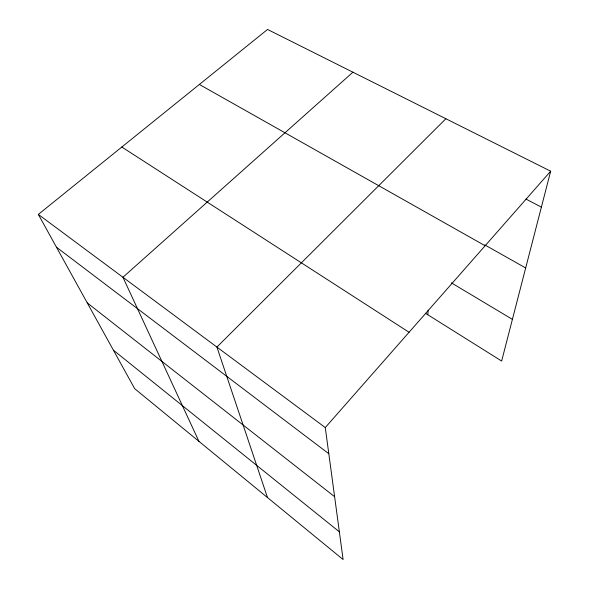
<?xml version="1.0" encoding="UTF-8"?>
<svg xmlns="http://www.w3.org/2000/svg" width="589" height="589" viewBox="0 0 589 589"><rect width="100%" height="100%" fill="white"/><g stroke="black" fill="none" stroke-linecap="round" stroke-linejoin="round"><path stroke-width="0.88" d="M427.769 314.74L428.188 310.197M38.329 214.403L325.275 427.57L343.107 559.55L134.682 388.666L38.329 214.403L267.539 29.45L550.671 171.2L501.644 361.042L425.435 313.274M325.275 427.57L550.671 171.2M445.873 118.735L216.914 347.068L267.48 497.543M352.921 72.197L122.939 277.257L198.92 441.33M525.984 199.075L541.387 207.144M484.813 244.914L525.683 267.966M199.362 84.463L485.13 245.746M451.358 282.845L512.408 319.371M121.82 147.029L409.06 332.27M56.47 247.211L328.809 453.721M87.268 302.915L334.611 496.696M113.419 350.197L339.36 531.83"/></g></svg>
